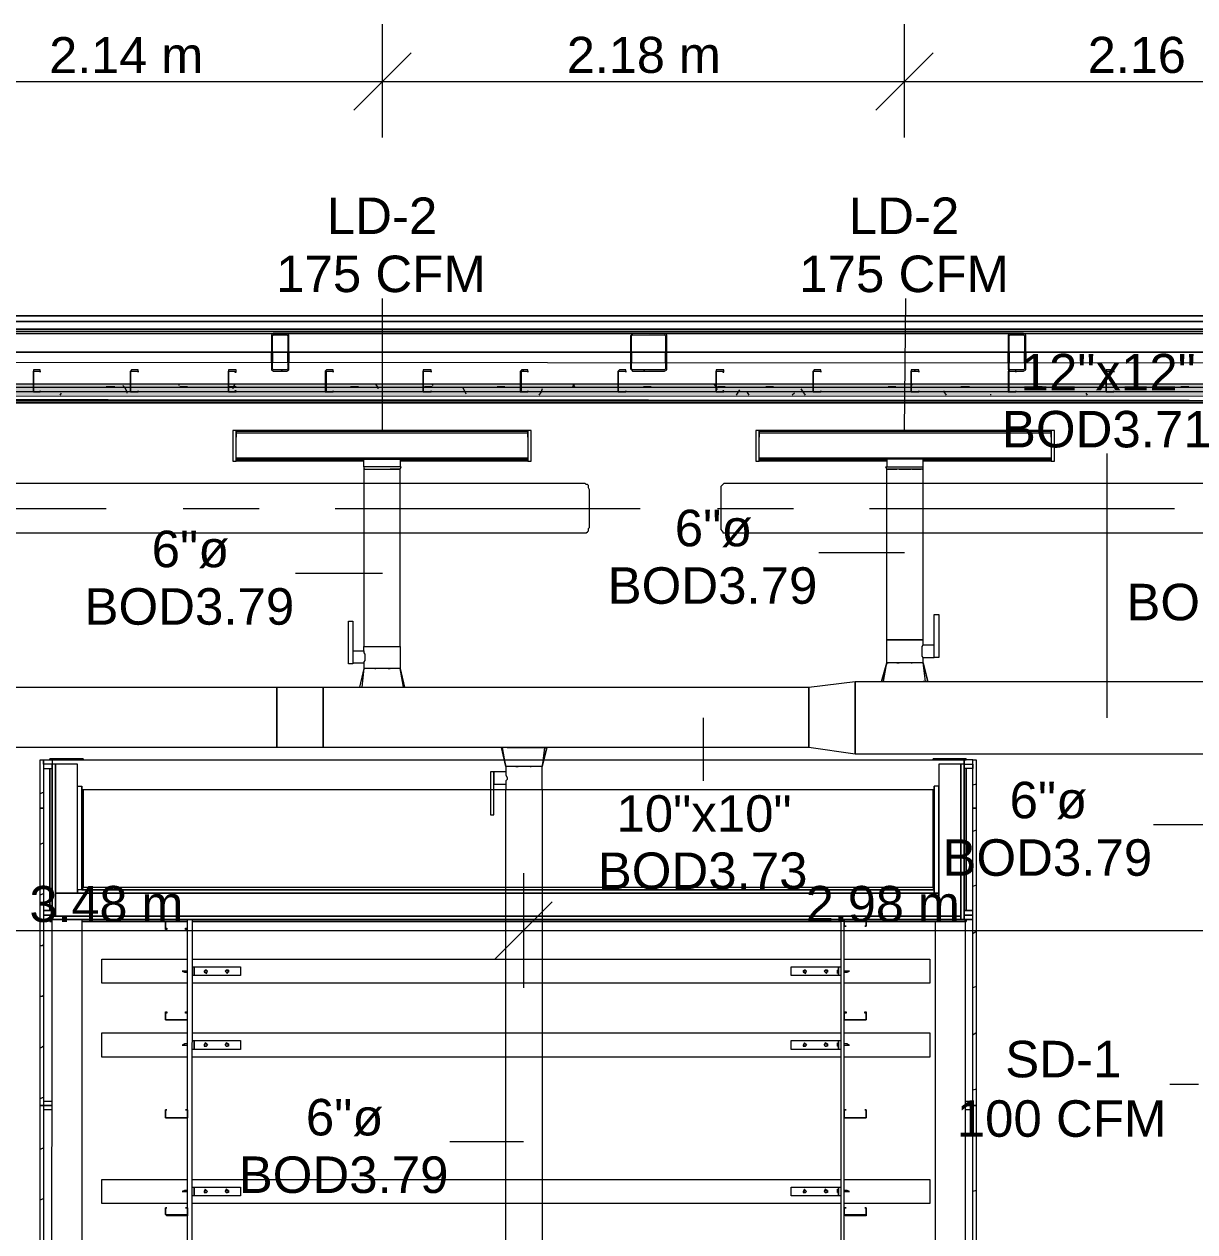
# Model space of a CAD drawing. Header units: metres. Extents: x -2 to 207, y -8 to 52.
# Drawn here: x 42.01 to 46.88, y 43.15 to 48.18 of the extents above; entities that cross this region are included whole.
import ezdxf

# ---------------------------------------------------------------- set-up
doc = ezdxf.new("R2010")
doc.units = ezdxf.units.M
doc.layers.add('HVAC - Ductos', color=5, linetype='Continuous', lineweight=0)
doc.layers.add('PDF_Text', color=7, linetype='Continuous', lineweight=0)
doc.layers.add('PDF_Geometry', color=7, linetype='Continuous', lineweight=0, true_color=0xaaaaaa)
doc.layers.add('PDF_Solid Fills', color=7, linetype='Continuous', lineweight=0, true_color=0xffffff)
doc.styles.add('PDF Helvetica', font='')
doc.styles.get('PDF Helvetica').set_extended_font_data('Helvetica')

msp = doc.modelspace()

# ---------------------------------------------------------------- hatches: boundary and pattern name
at = {"layer": 'PDF_Solid Fills', "lineweight": 0, "transparency": 33554559}
h = msp.add_hatch(color=256, dxfattribs=at)
h.paths.add_polyline_path([(43.0398, 46.8864), (43.0994, 46.891), (43.0353, 46.891), (43.0353, 46.7397), (43.0444, 46.7443), (43.0398, 46.7443)])
h.paths.add_polyline_path([(43.0444, 46.7397), (43.0988, 46.7352), (43.0994, 46.7352), (43.0994, 46.7397)])
h.paths.add_polyline_path([(43.1039, 46.7397), (43.1085, 46.891), (43.1039, 46.891)])
h = msp.add_hatch(color=256, dxfattribs=at)
h.paths.add_polyline_path([(44.6801, 46.7443), (44.6755, 46.7443), (44.6801, 46.7397)])
h.paths.add_polyline_path([(44.5334, 46.8864), (44.5289, 46.8864), (44.5289, 46.7443)])
h.paths.add_polyline_path([(44.6755, 46.891), (44.6801, 46.8864), (44.6801, 46.891)])
h.paths.add_polyline_path([(44.6709, 46.8864), (44.6709, 46.891), (44.5334, 46.891)])
h.paths.add_polyline_path([(44.538, 46.7397), (44.538, 46.7443), (44.5334, 46.7443)])
h.paths.add_polyline_path([(44.538, 46.7397), (44.6697, 46.7352), (44.6709, 46.7352), (44.6709, 46.7397)])
h = msp.add_hatch(color=256, dxfattribs=at)
h.paths.add_polyline_path([(46.105, 46.7443), (46.1096, 46.7397), (46.1096, 46.7443)])
h.paths.add_polyline_path([(46.1325, 46.7397), (46.1643, 46.7352), (46.1646, 46.7352), (46.1646, 46.7397)])
h.paths.add_polyline_path([(46.105, 46.8864), (46.1646, 46.891), (46.1004, 46.891), (46.1004, 46.7443)])
h.paths.add_polyline_path([(46.1692, 46.7397), (46.1737, 46.8904), (46.1737, 46.891), (46.1692, 46.891)])
h = msp.add_hatch(color=256, dxfattribs=at)
h.paths.add_polyline_path([(26.6236, 46.6802), (26.6236, 46.6664), (28.6487, 46.6664), (28.6487, 46.6802)])
h.paths.add_polyline_path([(60.0699, 46.6802), (58.6863, 46.6802), (58.6863, 46.6618), (60.0699, 46.6618)])
h.paths.add_polyline_path([(25.8127, 46.6802), (25.8127, 46.6664), (26.619, 46.6664), (26.619, 46.6802)])
h.paths.add_polyline_path([(14.0377, 46.6664), (14.0377, 46.6848), (12.4111, 46.6848), (12.4111, 46.6664)])
h.paths.add_polyline_path([(28.6533, 46.6802), (28.6533, 46.6664), (30.6784, 46.6664), (30.6784, 46.6802)])
h.paths.add_polyline_path([(18.908, 46.6664), (18.908, 46.6848), (16.072, 46.6848), (16.072, 46.6664)])
h.paths.add_polyline_path([(31.4939, 46.6802), (31.4939, 46.6664), (33.5191, 46.6664), (33.5191, 46.6802)])
h.paths.add_polyline_path([(21.7487, 46.6664), (21.7487, 46.6848), (20.9423, 46.6848), (20.9423, 46.6664)])
h.paths.add_polyline_path([(36.3643, 46.6802), (36.3643, 46.6664), (38.3894, 46.6664), (38.3894, 46.6802)])
h.paths.add_polyline_path([(25.8081, 46.6802), (25.4049, 46.6848), (23.783, 46.6848), (23.783, 46.6664), (25.8081, 46.6664)])
h.paths.add_polyline_path([(41.2346, 46.6802), (41.2346, 46.6664), (43.2598, 46.6664), (43.2598, 46.6802)])
h.paths.add_polyline_path([(50.5676, 46.6664), (50.9698, 46.6618), (50.9707, 46.6618), (50.9707, 46.6802), (48.9456, 46.6802), (48.9456, 46.6664)])
h.paths.add_polyline_path([(44.0753, 46.6802), (44.0753, 46.6664), (46.1004, 46.6664), (46.1004, 46.6802)])
h.paths.add_polyline_path([(53.005, 46.6802), (53.005, 46.6618), (53.8114, 46.6618), (53.8114, 46.6802)])
h.paths.add_polyline_path([(48.1347, 46.6802), (48.1347, 46.6664), (48.941, 46.6664), (48.941, 46.6802)])
h.paths.add_polyline_path([(55.8456, 46.6802), (55.8456, 46.6618), (58.6817, 46.6618), (58.6817, 46.6802)])
h.paths.add_polyline_path([(46.105, 46.6802), (46.105, 46.6664), (48.1301, 46.6664), (48.1301, 46.6802)])
h.paths.add_polyline_path([(53.8159, 46.6802), (53.8159, 46.6618), (55.841, 46.6618), (55.841, 46.6802)])
h.paths.add_polyline_path([(43.2643, 46.6802), (43.2643, 46.6664), (44.0707, 46.6664), (44.0707, 46.6802)])
h.paths.add_polyline_path([(50.9753, 46.6802), (50.9753, 46.6618), (53.0004, 46.6618), (53.0004, 46.6802)])
h.paths.add_polyline_path([(38.394, 46.6802), (38.394, 46.6664), (41.2301, 46.6664), (41.2301, 46.6802)])
h.paths.add_polyline_path([(23.7784, 46.6664), (23.7784, 46.6848), (21.7532, 46.6848), (21.7532, 46.6664)])
h.paths.add_polyline_path([(33.5237, 46.6802), (33.5237, 46.6664), (36.3597, 46.6664), (36.3597, 46.6802)])
h.paths.add_polyline_path([(20.9377, 46.6664), (20.9377, 46.6848), (18.9126, 46.6848), (18.9126, 46.6664)])
h.paths.add_polyline_path([(30.683, 46.6802), (30.683, 46.6664), (31.4894, 46.6664), (31.4894, 46.6802)])
h.paths.add_polyline_path([(16.0674, 46.6664), (16.0674, 46.6848), (14.0423, 46.6848), (14.0423, 46.6664)])
h = msp.add_hatch(color=256, dxfattribs=at)
h.paths.add_polyline_path([(53.005, 46.6618), (53.005, 46.6481), (53.8114, 46.6481), (53.8114, 46.6618)])
h.paths.add_polyline_path([(48.1301, 46.6481), (48.1301, 46.6664), (46.105, 46.6664), (46.105, 46.6481)])
h.paths.add_polyline_path([(44.0707, 46.6481), (44.0707, 46.6664), (43.2643, 46.6664), (43.2643, 46.6481)])
h.paths.add_polyline_path([(50.9707, 46.6618), (50.5676, 46.6664), (48.9456, 46.6664), (48.9456, 46.6481), (50.9707, 46.6481)])
h.paths.add_polyline_path([(41.2301, 46.6481), (41.2301, 46.6664), (38.394, 46.6664), (38.394, 46.6481)])
h.paths.add_polyline_path([(48.941, 46.6481), (48.941, 46.6664), (48.1347, 46.6664), (48.1347, 46.6481)])
h.paths.add_polyline_path([(36.3597, 46.6481), (36.3597, 46.6664), (33.5237, 46.6664), (33.5237, 46.6481)])
h.paths.add_polyline_path([(46.1004, 46.6481), (46.1004, 46.6664), (44.0753, 46.6664), (44.0753, 46.6481)])
h.paths.add_polyline_path([(31.4894, 46.6481), (31.4894, 46.6664), (30.683, 46.6664), (30.683, 46.6481)])
h.paths.add_polyline_path([(43.2598, 46.6481), (43.2598, 46.6664), (41.2346, 46.6664), (41.2346, 46.6481)])
h.paths.add_polyline_path([(28.6487, 46.6481), (28.6487, 46.6664), (26.6236, 46.6664), (26.6236, 46.6481)])
h.paths.add_polyline_path([(38.3894, 46.6481), (38.3894, 46.6664), (36.3643, 46.6664), (36.3643, 46.6481)])
h.paths.add_polyline_path([(25.8081, 46.6526), (25.8081, 46.6664), (23.783, 46.6664), (23.783, 46.6526)])
h.paths.add_polyline_path([(33.5191, 46.6481), (33.5191, 46.6664), (31.4939, 46.6664), (31.4939, 46.6481)])
h.paths.add_polyline_path([(21.7487, 46.6526), (21.7487, 46.6664), (20.9423, 46.6664), (20.9423, 46.6526)])
h.paths.add_polyline_path([(30.6784, 46.6481), (30.6784, 46.6664), (28.6533, 46.6664), (28.6533, 46.6481)])
h.paths.add_polyline_path([(18.908, 46.6526), (18.908, 46.6664), (16.072, 46.6664), (16.072, 46.6526)])
h.paths.add_polyline_path([(26.619, 46.6481), (26.619, 46.6664), (25.8127, 46.6664), (25.8127, 46.6526), (26.5091, 46.6526)])
h.paths.add_polyline_path([(14.0377, 46.6526), (14.0377, 46.6664), (12.4111, 46.6664), (12.4111, 46.6526)])
h.paths.add_polyline_path([(23.7784, 46.6526), (23.7784, 46.6664), (21.7532, 46.6664), (21.7532, 46.6526)])
h.paths.add_polyline_path([(60.0699, 46.6618), (53.8159, 46.6618), (53.8159, 46.6481), (60.0699, 46.6481)])
h.paths.add_polyline_path([(20.9377, 46.6526), (20.9377, 46.6664), (18.9126, 46.6664), (18.9126, 46.6526)])
h.paths.add_polyline_path([(50.9753, 46.6618), (50.9753, 46.6481), (53.0004, 46.6481), (53.0004, 46.6618)])
h.paths.add_polyline_path([(16.0674, 46.6526), (16.0674, 46.6664), (14.0423, 46.6664), (14.0423, 46.6526)])
msp.add_hatch(color=256, dxfattribs=at).paths.add_polyline_path([(12.4111, 46.6344), (59.8547, 46.6344), (60.0699, 46.6298), (60.0699, 46.6481), (26.619, 46.6526), (12.4111, 46.6526)])

# ---------------------------------------------------------------- linework, layer by layer
at = {"layer": 'HVAC - Ductos', "color": 252, "lineweight": 0, "true_color": 0x939598}
for points in [[(43.498, 47.7065), (43.498, 47.9401), (43.498, 48.1784)], [(45.6697, 47.7065), (45.6697, 47.9401), (45.6697, 48.1784)], [(43.6171, 48.0593), (43.498, 47.9401), (43.3788, 47.821)], [(45.7888, 48.0593), (45.6697, 47.9401), (45.5506, 47.821)], [(27.2742, 47.9401), (29.4688, 47.9401), (30.8113, 47.9401), (32.0621, 47.9401), (34.2429, 47.9401), (36.4559, 47.9401), (38.6414, 47.9401), (40.0068, 47.9401), (41.3583, 47.9401), (43.498, 47.9401), (45.6697, 47.9401), (47.8277, 47.9401), (49.2022, 47.9401), (50.5768, 47.9401), (52.7942, 47.9401), (54.9843, 47.9401), (57.0644, 47.9401), (58.6359, 47.9401)]]:
    msp.add_lwpolyline(points, dxfattribs=at)
at = {"layer": 'HVAC - Ductos', "lineweight": 0}
for points in [[(43.498, 46.4878), (43.498, 47.0376)], [(45.6697, 46.4878), (45.6743, 47.0376)], [(44.1028, 46.4648), (44.1028, 46.4878), (44.1028, 46.4832), (42.8886, 46.4832), (42.8886, 46.4878), (42.8886, 46.4648)], [(44.1028, 46.4878), (42.8886, 46.4878)], [(46.2791, 46.4648), (46.2791, 46.4878), (46.2791, 46.4832), (45.065, 46.4832), (45.065, 46.4878), (45.065, 46.4648)], [(46.2791, 46.4878), (45.065, 46.4878)], [(42.8886, 46.4144), (42.8886, 46.4236), (42.8886, 46.4328)], [(44.1028, 46.4328), (44.1028, 46.4236), (44.1028, 46.4144)], [(45.065, 46.4144), (45.065, 46.4236), (45.065, 46.4328)], [(46.2791, 46.4328), (46.2791, 46.4236), (46.2791, 46.4144)], [(43.4201, 46.3595), (42.8886, 46.3595), (42.8886, 46.364), (42.8886, 46.3823), (42.8886, 46.3915)], [(42.8886, 46.3777), (42.8886, 46.3823), (42.8886, 46.3869)], [(44.1028, 46.3915), (44.1028, 46.3823), (44.1028, 46.364), (44.1028, 46.3595), (43.5713, 46.3595)], [(44.1028, 46.3869), (44.1028, 46.3823), (44.1028, 46.3777)], [(45.5964, 46.3595), (45.065, 46.3595), (45.065, 46.364), (45.065, 46.3823), (45.065, 46.3915)], [(45.065, 46.3777), (45.065, 46.3823), (45.065, 46.3869)], [(46.2791, 46.3915), (46.2791, 46.3823), (46.2791, 46.364), (46.2791, 46.3595), (45.7476, 46.3595)], [(46.2791, 46.3869), (46.2791, 46.3823), (46.2791, 46.3777)], [(46.5127, 45.2919), (46.5127, 46.3915)], [(42.8886, 46.364), (43.4201, 46.364)], [(43.3743, 45.5714), (43.4201, 45.5714), (43.4201, 45.5897), (43.4247, 45.5897), (43.4293, 45.5897), (43.443, 45.5897), (43.4568, 45.5897), (43.475, 45.5897), (43.498, 45.5897), (43.5163, 45.5897), (43.5347, 45.5897), (43.5484, 45.5897), (43.5621, 45.5897), (43.5713, 45.5897), (43.5713, 46.3274), (43.5667, 46.3274), (43.5621, 46.3274), (43.5484, 46.3274), (43.5347, 46.3274), (43.5301, 46.3274)], [(43.4247, 46.3274), (43.4201, 46.3274), (43.4201, 45.5897), (43.4247, 45.5897), (43.4293, 45.5897), (43.443, 45.5897), (43.4568, 45.5897), (43.475, 45.5897), (43.498, 45.5897), (43.5163, 45.5897), (43.5347, 45.5897), (43.5484, 45.5897), (43.5621, 45.5897), (43.5713, 45.5897), (43.5713, 45.4981), (43.5667, 45.4981), (43.5621, 45.4981), (43.5484, 45.4981), (43.5347, 45.4981), (43.5163, 45.4981), (43.498, 45.4981), (43.475, 45.4981), (43.4568, 45.4981), (43.443, 45.4981), (43.4293, 45.4981), (43.4247, 45.4981), (43.4201, 45.4981), (43.4018, 45.4202)], [(43.4201, 46.3366), (43.4201, 46.3274), (43.4247, 46.3274), (43.443, 46.3274), (43.4659, 46.3274), (43.498, 46.3274), (43.5255, 46.3274), (43.5484, 46.3274), (43.5667, 46.3274), (43.5713, 46.3274), (43.5759, 46.3366), (43.5667, 46.3366), (43.553, 46.3366), (43.5255, 46.3366), (43.498, 46.3366), (43.4659, 46.3366), (43.443, 46.3366), (43.4247, 46.3366), (43.4201, 46.3366), (43.4201, 46.3686), (43.4247, 46.3686), (43.4293, 46.3686), (43.443, 46.3686), (43.4568, 46.3686), (43.475, 46.3686), (43.498, 46.3686), (43.5163, 46.3686), (43.5347, 46.3686), (43.5484, 46.3686), (43.5621, 46.3686), (43.5713, 46.3686), (43.5713, 46.3366)], [(43.4293, 46.3274), (43.443, 46.3274), (43.4568, 46.3274), (43.4659, 46.3274)], [(43.4705, 46.3274), (43.475, 46.3274), (43.498, 46.3274), (43.5163, 46.3274), (43.5209, 46.3274)], [(43.5713, 46.364), (44.1028, 46.364)], [(45.065, 46.364), (45.5964, 46.364)], [(45.743, 46.3274), (45.7476, 46.3274), (45.743, 46.3274), (45.7247, 46.3274), (45.7018, 46.3274), (45.6697, 46.3274), (45.6422, 46.3274), (45.6193, 46.3274), (45.601, 46.3274), (45.5964, 46.3274), (45.5918, 46.3366), (45.601, 46.3366), (45.6148, 46.3366), (45.6422, 46.3366), (45.6697, 46.3366), (45.7018, 46.3366), (45.7247, 46.3366), (45.743, 46.3366), (45.7476, 46.3366)], [(45.7476, 45.521), (45.7659, 45.4431), (45.7613, 45.4431), (45.7659, 45.4431), (45.7476, 45.521), (45.743, 45.521), (45.7384, 45.521), (45.7247, 45.521), (45.711, 45.521), (45.6926, 45.521), (45.6697, 45.521), (45.6514, 45.521), (45.633, 45.521), (45.6193, 45.521), (45.6056, 45.521), (45.601, 45.521), (45.5964, 45.521), (45.5964, 45.6173), (45.6056, 45.6173), (45.6193, 45.6173), (45.633, 45.6173), (45.6514, 45.6173), (45.6697, 45.6173), (45.6926, 45.6173), (45.711, 45.6173), (45.7247, 45.6173), (45.7384, 45.6173), (45.743, 45.6173), (45.7476, 45.6173), (45.7476, 46.3274), (45.7476, 46.3366), (45.7476, 46.3686)], [(45.743, 46.3686), (45.7384, 46.3686), (45.7247, 46.3686), (45.711, 46.3686), (45.6926, 46.3686), (45.6697, 46.3686), (45.6514, 46.3686), (45.633, 46.3686), (45.6193, 46.3686), (45.6056, 46.3686), (45.5964, 46.3686), (45.5964, 46.3366)], [(45.688, 45.4431), (45.6926, 45.4431), (45.7064, 45.4431), (45.7155, 45.4431), (45.7201, 45.4431), (45.7247, 45.4431), (45.743, 45.4431), (45.7568, 45.4431), (45.7476, 45.521), (45.7476, 45.5439), (45.7934, 45.5439), (45.7934, 45.5485), (45.7934, 45.553), (45.7934, 45.5576), (45.7934, 45.5622), (45.7934, 45.5714), (45.7934, 45.576), (45.7934, 45.5806), (45.7934, 45.5897), (45.7934, 45.5943), (45.7476, 45.5943), (45.7476, 45.6173), (45.743, 45.6173), (45.7384, 45.6173), (45.7247, 45.6173), (45.711, 45.6173), (45.6926, 45.6173), (45.6697, 45.6173), (45.6514, 45.6173), (45.633, 45.6173), (45.6193, 45.6173), (45.6056, 45.6173), (45.5964, 45.6173), (45.5964, 46.3274), (45.601, 46.3274), (45.6056, 46.3274), (45.6193, 46.3274), (45.633, 46.3274), (45.6376, 46.3274)], [(45.6468, 46.3274), (45.6514, 46.3274), (45.6697, 46.3274), (45.6926, 46.3274), (45.6972, 46.3274)], [(45.7018, 46.3274), (45.711, 46.3274), (45.7247, 46.3274), (45.7384, 46.3274)], [(45.7476, 46.364), (46.2791, 46.364)], [(45.6697, 45.9792), (45.3123, 45.9792)], [(43.498, 45.8922), (43.1361, 45.8922)], [(45.7476, 45.5439), (45.743, 45.5485), (45.743, 45.5576), (45.743, 45.5668), (45.743, 45.576), (45.743, 45.5806), (45.743, 45.5897), (45.7476, 45.5943)], [(43.3743, 45.5668), (43.3743, 45.5622), (43.3743, 45.5576), (43.3743, 45.553), (43.3743, 45.5439), (43.3743, 45.5393), (43.3743, 45.5302), (43.3743, 45.5256), (43.3743, 45.521), (43.4201, 45.521), (43.4201, 45.4981), (43.411, 45.4202)], [(43.4201, 45.5714), (43.4201, 45.5668), (43.4201, 45.5622), (43.4247, 45.5576), (43.4247, 45.5485), (43.4247, 45.5393), (43.4247, 45.5302), (43.4201, 45.5256), (43.4201, 45.521)], [(43.4201, 45.4981), (43.4018, 45.4202), (43.4064, 45.4202), (43.411, 45.4202), (43.4201, 45.4202)], [(43.5896, 45.4202), (43.5713, 45.4981), (43.5896, 45.4202)], [(43.5851, 45.4202), (43.5713, 45.4981)], [(45.5735, 45.4431), (45.5964, 45.521), (45.5735, 45.4431)], [(45.5826, 45.4431), (45.5964, 45.521), (45.601, 45.521), (45.5964, 45.521)], [(45.5781, 45.4431), (45.5735, 45.4431), (45.5781, 45.4431), (45.5826, 45.4431), (45.5872, 45.4431), (45.5964, 45.4431)], [(45.601, 45.4431), (45.6148, 45.4431), (45.6193, 45.4431)], [(45.6239, 45.4431), (45.6285, 45.4431), (45.6376, 45.4431), (45.6514, 45.4431), (45.656, 45.4431), (45.6606, 45.4431), (45.6834, 45.4431)], [(45.7522, 45.4431), (45.7476, 45.4431)], [(43.4247, 45.4202), (43.443, 45.4202)], [(43.4476, 45.4202), (43.4522, 45.4202), (43.4613, 45.4202), (43.475, 45.4202), (43.4796, 45.4202), (43.4842, 45.4202), (43.5072, 45.4202), (43.5117, 45.4202), (43.5163, 45.4202), (43.5301, 45.4202), (43.5392, 45.4202), (43.5438, 45.4202), (43.5484, 45.4202), (43.5667, 45.4202)], [(43.5713, 45.4202), (43.5805, 45.4202), (43.5851, 45.4202), (43.5896, 45.4202)], [(44.8313, 45.2919), (44.8313, 45.0308)], [(44.0157, 45.0903), (44.0112, 45.0903), (44.0112, 45.0675), (43.9608, 45.0675), (43.947, 45.0675), (43.947, 44.8887), (43.9608, 44.8887), (43.9608, 45.0675), (43.9608, 45.0629), (43.9608, 45.0583), (43.9608, 45.0537), (43.9608, 45.0491), (43.9608, 45.0399), (43.9608, 45.0353), (43.9608, 45.0308), (43.9608, 45.0216), (43.9608, 45.017), (44.0112, 45.017), (44.0112, 44.9941), (44.0203, 44.9941), (44.034, 44.9941), (44.0478, 44.9941), (44.0661, 44.9941), (44.0845, 44.9941), (44.1074, 44.9941), (44.1257, 44.9941), (44.1394, 44.9941), (44.1532, 44.9941), (44.1577, 44.9941), (44.1623, 44.9941), (44.1623, 45.0903), (44.1577, 45.0903), (44.1532, 45.0903), (44.1394, 45.0903), (44.1257, 45.0903), (44.1074, 45.0903), (44.0845, 45.0903), (44.0661, 45.0903), (44.0478, 45.0903), (44.034, 45.0903), (44.0203, 45.0903), (44.0157, 45.0903), (44.0112, 45.0903), (43.9974, 45.1682)], [(44.0112, 45.1682), (44.002, 45.1682), (43.9974, 45.1682), (43.9928, 45.1682)], [(43.9928, 45.1682), (44.0112, 45.0903), (43.9928, 45.1682)], [(44.0157, 45.1682), (44.034, 45.1682), (44.0386, 45.1682), (44.0432, 45.1682), (44.0524, 45.1682), (44.0661, 45.1682), (44.0707, 45.1682), (44.0753, 45.1682), (44.0982, 45.1682), (44.1028, 45.1682), (44.1074, 45.1682), (44.1211, 45.1682), (44.1303, 45.1682), (44.1349, 45.1682), (44.1394, 45.1682), (44.1577, 45.1682), (44.1715, 45.1682), (44.1623, 45.0903), (44.1807, 45.1682), (44.1623, 45.0903), (44.1577, 45.0903), (44.1532, 45.0903)], [(44.1761, 45.1682), (44.1807, 45.1682), (44.1761, 45.1682)], [(44.1761, 45.1682), (44.1807, 45.1682), (44.1761, 45.1682)], [(44.0386, 45.0903), (44.034, 45.0903)], [(44.089, 45.0903), (44.0845, 45.0903)], [(44.1211, 45.0903), (44.1165, 45.0903), (44.1119, 45.0903), (44.1165, 45.0903)], [(44.0112, 45.0675), (44.0112, 45.0629), (44.0112, 45.0537), (44.0157, 45.0445), (44.0157, 45.0353), (44.0112, 45.0308), (44.0112, 45.0216), (44.0112, 45.017)], [(44.0112, 42.5887), (44.0112, 44.9941), (44.0203, 44.9941), (44.034, 44.9941), (44.0478, 44.9941), (44.0661, 44.9941), (44.0845, 44.9941), (44.1074, 44.9941), (44.1257, 44.9941), (44.1394, 44.9941), (44.1532, 44.9941), (44.1577, 44.9941), (44.1623, 44.9941), (44.1623, 42.5887)], [(47.0625, 44.8475), (46.7052, 44.8475)], [(44.0845, 44.6459), (44.0845, 44.4077), (44.0845, 44.1694)], [(44.2036, 44.5268), (44.0845, 44.4077), (43.9653, 44.2886)], [(7.582, 44.4077), (9.0436, 44.4077), (12.4157, 44.4077), (13.1718, 44.4077), (14.67, 44.4077), (18.0558, 44.4077), (21.6112, 44.4077), (22.3672, 44.4077), (24.0807, 44.4077), (25.9547, 44.4077), (28.3097, 44.4077), (31.2786, 44.4077), (32.8868, 44.4077), (36.7996, 44.4077), (40.607, 44.4077), (44.0845, 44.4077), (47.0625, 44.4077), (48.5791, 44.4077), (49.2022, 44.4077), (51.5984, 44.4077), (53.312, 44.4077), (55.6808, 44.4077), (58.6359, 44.4077)], [(46.893, 43.7662), (46.7739, 43.7662)], [(44.0845, 43.5279), (43.7775, 43.5279)]]:
    msp.add_lwpolyline(points, dxfattribs=at)
for points in [[(42.8749, 46.4878), (42.8749, 46.3595), (42.8886, 46.3595), (42.8886, 46.4878)], [(44.1028, 46.3732), (42.8886, 46.3732), (42.8886, 46.4786), (44.1028, 46.4786), (44.1028, 46.3732), (44.1028, 46.3686), (42.8886, 46.3686), (42.8886, 46.3732)], [(44.1165, 46.4878), (44.1028, 46.4878), (44.1028, 46.3595), (44.1165, 46.3595)], [(45.0512, 46.4878), (45.0512, 46.3595), (45.065, 46.3595), (45.065, 46.4878)], [(46.2791, 46.3732), (45.065, 46.3732), (45.065, 46.4786), (46.2791, 46.4786), (46.2791, 46.3732), (46.2791, 46.3686), (45.065, 46.3686), (45.065, 46.3732)], [(46.2928, 46.4878), (46.2791, 46.4878), (46.2791, 46.3595), (46.2928, 46.3595)], [(42.8886, 46.4694), (42.8886, 46.4648), (42.8886, 46.4602), (42.8886, 46.4648)], [(44.1028, 46.4602), (44.1028, 46.4648), (44.1028, 46.4694), (44.1028, 46.4648)], [(45.065, 46.4694), (45.065, 46.4648), (45.065, 46.4602), (45.065, 46.4648)], [(46.2791, 46.4602), (46.2791, 46.4648), (46.2791, 46.4694), (46.2791, 46.4648)], [(43.356, 45.6951), (43.3743, 45.6951), (43.3743, 45.5165), (43.356, 45.5165)], [(45.8117, 45.5439), (45.7934, 45.5439), (45.7934, 45.7226), (45.8117, 45.7226)], [(43.4705, 45.4981), (43.4659, 45.4981)], [(43.5301, 45.4981), (43.5255, 45.4981), (43.5209, 45.4981), (43.5255, 45.4981)], [(45.6468, 45.521), (45.6422, 45.521), (45.6376, 45.521), (45.6422, 45.521)], [(45.7018, 45.521), (45.6972, 45.521)], [(45.4635, 45.1407), (45.2711, 45.1682), (45.2711, 45.4202), (45.4635, 45.4431)], [(47.3833, 45.1407), (45.4635, 45.1407), (45.4635, 45.4431), (47.3833, 45.4431)], [(43.0581, 45.1682), (40.1534, 45.1682), (40.1534, 45.4202), (43.0581, 45.4202)], [(43.0581, 45.4202), (43.2506, 45.4202), (43.2506, 45.1682), (43.0581, 45.1682)], [(45.2711, 45.1682), (43.2506, 45.1682), (43.2506, 45.4202), (45.2711, 45.4202)], [(44.0524, 45.0903), (44.057, 45.0903), (44.0615, 45.0903), (44.057, 45.0903)]]:
    msp.add_lwpolyline(points, close=True, dxfattribs=at)
at = {"layer": 'PDF_Geometry', "lineweight": 0}
for points in [[(40.0068, 46.9642), (41.537, 46.9642), (43.0719, 46.9642), (41.537, 46.9642), (40.0068, 46.9642), (38.4719, 46.9642)], [(43.0719, 46.9413), (41.537, 46.9413)], [(44.6022, 46.9642), (46.137, 46.9642), (47.6673, 46.9642), (46.137, 46.9642), (44.6022, 46.9642), (43.0719, 46.9642)], [(44.6022, 46.9413), (43.0719, 46.9413)], [(46.137, 46.9413), (44.6022, 46.9413)], [(43.0719, 46.9093), (41.537, 46.9093)], [(43.0719, 46.9001), (41.537, 46.9001)], [(43.1085, 46.8818), (43.1085, 46.8864), (43.0994, 46.891), (43.0444, 46.891), (43.0353, 46.8864), (43.0353, 46.8818), (43.0353, 46.7443), (43.0353, 46.7397), (43.0444, 46.7351), (43.0994, 46.7351), (43.1085, 46.7397), (43.1085, 46.7443)], [(43.0444, 46.8864), (43.0994, 46.8864), (43.1039, 46.8818), (43.1039, 46.7443), (43.0994, 46.7397), (43.0444, 46.7397), (43.0398, 46.7443), (43.0398, 46.8818)], [(44.6022, 46.9093), (43.0719, 46.9093)], [(44.6022, 46.9001), (43.0719, 46.9001)], [(44.538, 46.7351), (44.6709, 46.7351), (44.6801, 46.7397), (44.6801, 46.7443), (44.6801, 46.8818), (44.6801, 46.8864), (44.6709, 46.891), (44.538, 46.891), (44.5334, 46.8864), (44.5289, 46.8818), (44.5289, 46.7443), (44.5334, 46.7397)], [(44.6755, 46.7443), (44.6709, 46.7397), (44.538, 46.7397), (44.5334, 46.7443), (44.5334, 46.8818), (44.538, 46.8864), (44.6709, 46.8864), (44.6755, 46.8818)], [(46.137, 46.9093), (44.6022, 46.9093)], [(46.137, 46.9001), (44.6022, 46.9001)], [(46.1646, 46.7397), (46.1096, 46.7397), (46.105, 46.7443), (46.105, 46.8818), (46.1096, 46.8864), (46.1646, 46.8864), (46.1692, 46.8818), (46.1692, 46.7443)], [(41.5783, 46.8131), (43.0353, 46.8131)], [(43.0398, 46.8131), (43.0719, 46.8131)], [(43.0719, 46.8131), (43.1039, 46.8131)], [(43.1085, 46.8131), (44.5289, 46.8131)], [(44.6022, 46.8131), (44.6755, 46.8131), (44.6022, 46.8131), (44.5334, 46.8131)], [(44.6801, 46.8131), (46.1004, 46.8131)], [(46.105, 46.8131), (46.137, 46.8131), (46.1692, 46.8131), (46.137, 46.8131)], [(46.1737, 46.8131), (47.6307, 46.8131)], [(42.0731, 46.7397), (42.0456, 46.7397), (42.0456, 46.7351), (42.0456, 46.6481), (42.0731, 46.6481), (42.0731, 46.6526), (42.0731, 46.6481), (42.0456, 46.6481), (42.0456, 46.7351), (42.0731, 46.7351), (42.0731, 46.7306)], [(42.4809, 46.7397), (42.4534, 46.7397), (42.4488, 46.7351), (42.4488, 46.6481), (42.4534, 46.6481), (42.4809, 46.6481), (42.4809, 46.6526), (42.4809, 46.6481), (42.4534, 46.6481), (42.4488, 46.6481), (42.4488, 46.7351), (42.4534, 46.7351), (42.4809, 46.7351), (42.4809, 46.7306)], [(42.8886, 46.7397), (42.8566, 46.7397), (42.8566, 46.7351), (42.8566, 46.6481), (42.8886, 46.6481), (42.8886, 46.6526), (42.884, 46.6526), (42.884, 46.6481), (42.8566, 46.6481), (42.8566, 46.7351), (42.884, 46.7351), (42.884, 46.7306), (42.8886, 46.7306)], [(43.2918, 46.7397), (43.2643, 46.7397), (43.2598, 46.7351), (43.2598, 46.6481), (43.2643, 46.6481), (43.2918, 46.6481), (43.2918, 46.6526), (43.2918, 46.6481), (43.2643, 46.6481), (43.2643, 46.7351), (43.2918, 46.7351), (43.2918, 46.7306)], [(43.6996, 46.7397), (43.6675, 46.7397), (43.6675, 46.7351), (43.6675, 46.6481), (43.6996, 46.6481), (43.6996, 46.6526), (43.6996, 46.6481), (43.6675, 46.6481), (43.6675, 46.7351), (43.6996, 46.7351), (43.6996, 46.7306)], [(44.1028, 46.7397), (44.0753, 46.7397), (44.0753, 46.7351), (44.0707, 46.7351), (44.0707, 46.6481), (44.0753, 46.6481), (44.1028, 46.6481), (44.1028, 46.6526), (44.1028, 46.6481), (44.0753, 46.6481), (44.0753, 46.7351), (44.1028, 46.7351), (44.1028, 46.7306)], [(44.5106, 46.7397), (44.483, 46.7397), (44.4785, 46.7351), (44.4785, 46.6481), (44.483, 46.6481), (44.5106, 46.6481), (44.5106, 46.6526), (44.5106, 46.6481), (44.483, 46.6481), (44.4785, 46.6481), (44.4785, 46.7351), (44.483, 46.7351), (44.5106, 46.7351), (44.5106, 46.7306)], [(44.9183, 46.7397), (44.8863, 46.7397), (44.8863, 46.7351), (44.8863, 46.6481), (44.9183, 46.6481), (44.9183, 46.6526), (44.9137, 46.6526), (44.9137, 46.6481), (44.8863, 46.6481), (44.8863, 46.7351), (44.9137, 46.7351), (44.9137, 46.7306), (44.9183, 46.7306)], [(45.3215, 46.7397), (45.294, 46.7397), (45.2894, 46.7351), (45.2894, 46.6481), (45.294, 46.6481), (45.3215, 46.6481), (45.3215, 46.6526), (45.3215, 46.6481), (45.294, 46.6481), (45.2894, 46.6481), (45.2894, 46.7351), (45.294, 46.7351), (45.3215, 46.7351), (45.3215, 46.7306)], [(45.7293, 46.7397), (45.6972, 46.7397), (45.6972, 46.7351), (45.6972, 46.6481), (45.7293, 46.6481), (45.7293, 46.6526), (45.7293, 46.6481), (45.6972, 46.6481), (45.6972, 46.7351), (45.7293, 46.7351), (45.7293, 46.7306)], [(46.1325, 46.7397), (46.105, 46.7397), (46.105, 46.7351), (46.1004, 46.7351), (46.1004, 46.6481), (46.105, 46.6481), (46.1325, 46.6481), (46.1325, 46.6526), (46.1325, 46.6481), (46.105, 46.6481), (46.105, 46.7351), (46.1325, 46.7351), (46.1325, 46.7306)], [(46.5402, 46.7397), (46.5081, 46.7397), (46.5081, 46.7351), (46.5081, 46.6481), (46.5402, 46.6481), (46.5402, 46.6526), (46.5402, 46.6481), (46.5081, 46.6481), (46.5081, 46.7351), (46.5402, 46.7351), (46.5402, 46.7306)], [(40.1075, 46.6115), (49.1014, 46.6115), (40.1075, 46.6161), (49.1014, 46.6115)], [(40.1075, 46.6023), (49.1014, 46.6023)], [(45.7888, 45.1224), (45.9263, 45.1224), (45.9263, 45.1178), (45.9171, 45.1178), (45.7934, 45.1178), (45.9263, 45.1178), (45.9263, 45.1224), (45.7888, 45.1224), (45.7888, 45.1178)], [(42.1235, 45.1178), (42.2472, 45.1178), (42.1143, 45.1178), (42.2472, 45.1178), (42.2288, 45.1178), (42.1372, 45.1178), (42.1235, 45.1178), (42.1235, 45.0995), (42.0868, 45.0995), (42.0868, 45.1178)], [(42.1235, 45.0811), (42.1235, 44.4901), (42.0868, 44.4901), (42.1235, 44.4901), (42.1235, 45.0811), (42.1235, 45.0995), (42.0868, 45.0995), (42.0868, 45.0811)], [(42.1143, 44.4901), (42.1143, 45.0811)], [(42.1235, 44.4672), (42.1372, 44.4672), (42.1372, 45.0995), (42.1235, 45.0995)], [(42.1372, 44.5635), (42.2288, 44.5635), (42.2288, 45.0995), (42.1372, 45.0995)], [(45.8117, 44.4672), (45.9034, 44.4672), (45.9034, 45.0995), (45.8117, 45.0995)], [(45.9034, 44.4534), (45.9171, 44.4534), (45.9171, 45.0995), (45.9034, 45.0995)], [(45.9171, 45.0995), (45.9537, 45.0995), (45.9537, 45.0811), (45.9171, 45.0811)], [(45.9171, 45.0811), (45.9171, 44.4901)], [(45.9263, 44.4901), (45.9263, 45.0811)], [(45.9675, 44.9162), (45.9537, 44.9162), (45.9537, 45.1178), (45.9675, 45.1178)], [(42.2472, 45.0078), (42.2472, 44.5771), (45.7934, 44.5771), (45.7888, 44.5863), (42.2518, 44.5863), (42.2518, 44.9941), (42.2518, 44.5863), (42.2472, 44.5771), (42.2472, 44.765), (42.2472, 44.5771), (42.2472, 44.9941), (42.2472, 45.0078), (42.2472, 44.5771), (42.2288, 44.5771), (42.2288, 45.0078)], [(42.2518, 44.5863), (42.2472, 44.5771), (45.7934, 44.5771), (42.2472, 44.5771), (42.2472, 44.9941), (45.7934, 44.9941), (45.7934, 44.5771), (42.2288, 44.5771), (42.2288, 44.5635), (45.7934, 44.5635), (45.7934, 44.5771), (45.7888, 44.5863), (45.7888, 44.9941), (45.7888, 44.5863)], [(45.7934, 44.5635), (45.8117, 44.5635), (45.8117, 45.0078), (45.7934, 45.0078)], [(45.7934, 45.0078), (45.7934, 44.5771), (45.7934, 44.9941)], [(42.0868, 43.6792), (42.0731, 43.6792), (42.0731, 44.9162), (42.0868, 44.9162)], [(45.9675, 43.6792), (45.9537, 43.6792), (45.9537, 44.9162), (45.9675, 44.9162)], [(45.8117, 44.4672), (45.8117, 44.5635), (42.1372, 44.5635), (42.1372, 44.4672)], [(42.0868, 44.4718), (42.1235, 44.4718)], [(45.9537, 44.4901), (45.9171, 44.4901)], [(42.2426, 38.7813), (42.1189, 38.7813), (42.1235, 44.4534), (42.2472, 44.4534), (42.2472, 40.362), (45.798, 40.362), (45.798, 44.4443), (45.9217, 44.4443), (45.9217, 38.7813), (45.798, 38.7813), (45.798, 40.2383), (42.2472, 40.2383)], [(42.1235, 44.4672), (42.1235, 44.4534), (45.9034, 44.4534), (45.9034, 44.4672)], [(42.7054, 44.4443), (45.4039, 44.4443)], [(45.9171, 44.4534), (45.5094, 44.4534), (45.4177, 44.4534), (45.5094, 44.4534)], [(45.9263, 44.4443), (45.9263, 44.4534), (45.9263, 44.4443), (45.9171, 44.4534), (45.9263, 44.4443), (45.5094, 44.4443), (45.4177, 44.4443), (45.5094, 44.4443)], [(45.4269, 44.426), (45.4177, 44.426)], [(45.5094, 44.426), (45.5048, 44.426), (45.5094, 44.426), (45.5094, 44.4534)], [(42.7145, 44.2198), (42.7145, 44.2564)], [(42.7145, 44.2382), (42.7145, 44.2427), (42.7145, 44.2382), (42.7145, 44.2336), (42.7145, 44.229), (42.7145, 44.2336), (42.7145, 44.2382), (42.7145, 44.2427), (42.7145, 44.2382), (42.7145, 44.2336)], [(42.7695, 44.2382), (42.7649, 44.2427), (42.7604, 44.2427), (42.7558, 44.2382), (42.7558, 44.2336), (42.7649, 44.229)], [(42.7558, 44.2382), (42.7604, 44.2427), (42.7649, 44.2427), (42.7695, 44.2382), (42.7649, 44.2336), (42.7604, 44.2336)], [(42.8566, 44.2382), (42.8566, 44.2427), (42.8474, 44.2427), (42.8428, 44.2382), (42.8474, 44.2336), (42.852, 44.229)], [(42.8428, 44.2382), (42.8474, 44.2427), (42.8566, 44.2427), (42.8566, 44.2382), (42.8566, 44.2336), (42.8474, 44.2336)], [(45.4039, 44.2198), (45.3948, 44.2198), (45.1978, 44.2198), (45.1978, 44.2564), (45.3948, 44.2564), (45.4039, 44.2564)], [(45.2619, 44.2382), (45.2574, 44.2427), (45.2528, 44.2427), (45.2482, 44.2382), (45.2482, 44.2336), (45.2574, 44.229)], [(45.2482, 44.2382), (45.2528, 44.2427), (45.2574, 44.2427), (45.2619, 44.2382), (45.2574, 44.2336), (45.2528, 44.2336)], [(45.349, 44.2382), (45.349, 44.2427), (45.3399, 44.2427), (45.3353, 44.2382), (45.3399, 44.2336), (45.3444, 44.229)], [(45.3353, 44.2382), (45.3399, 44.2427), (45.349, 44.2427), (45.349, 44.2382), (45.349, 44.2336), (45.3399, 44.2336)], [(45.3903, 44.2382), (45.3903, 44.2427), (45.3903, 44.2382), (45.3903, 44.2336), (45.3903, 44.229), (45.3903, 44.2336), (45.3903, 44.2382), (45.3903, 44.2427), (45.3903, 44.2382), (45.3903, 44.2336)], [(45.3948, 44.2198), (45.3948, 44.2564)], [(42.5954, 44.0365), (42.5954, 44.0686), (42.6, 44.0686), (42.6, 44.064), (42.5954, 44.064), (42.5954, 44.0365), (42.6, 44.0365), (42.687, 44.0365), (42.6, 44.0365)], [(45.4223, 44.0365), (45.5094, 44.0365), (45.5094, 44.064), (45.5048, 44.064), (45.5048, 44.0686), (45.5094, 44.0686), (45.5094, 44.0365), (45.4223, 44.0365), (45.4177, 44.0365)], [(42.7145, 43.9128), (42.7145, 43.9495)], [(42.7145, 43.9311), (42.7145, 43.9357), (42.7145, 43.9403), (42.7145, 43.9357), (42.7145, 43.9311), (42.7145, 43.9266), (42.7145, 43.9311), (42.7145, 43.9357), (42.7145, 43.9311), (42.7145, 43.9266)], [(42.7695, 43.9311), (42.7649, 43.9357), (42.7604, 43.9403), (42.7558, 43.9311), (42.7558, 43.9266), (42.7649, 43.9266)], [(42.7558, 43.9311), (42.7604, 43.9357), (42.7649, 43.9357), (42.7695, 43.9311), (42.7649, 43.9266), (42.7604, 43.9266)], [(42.8566, 43.9311), (42.8566, 43.9357), (42.8474, 43.9403), (42.8428, 43.9311), (42.8474, 43.9266), (42.852, 43.9266)], [(42.8428, 43.9311), (42.8474, 43.9357), (42.8566, 43.9357), (42.8566, 43.9311), (42.8566, 43.9266), (42.8474, 43.9266)], [(45.4039, 43.9128), (45.3948, 43.9128), (45.1978, 43.9128), (45.1978, 43.9495), (45.3948, 43.9495), (45.4039, 43.9495)], [(45.2619, 43.9311), (45.2574, 43.9357), (45.2528, 43.9403), (45.2482, 43.9311), (45.2482, 43.9266), (45.2574, 43.9266)], [(45.2482, 43.9311), (45.2528, 43.9357), (45.2574, 43.9357), (45.2619, 43.9311), (45.2574, 43.9266), (45.2528, 43.9266)], [(45.349, 43.9311), (45.349, 43.9357), (45.3399, 43.9403), (45.3353, 43.9311), (45.3399, 43.9266), (45.3444, 43.9266)], [(45.3353, 43.9311), (45.3399, 43.9357), (45.349, 43.9357), (45.349, 43.9311), (45.349, 43.9266), (45.3399, 43.9266)], [(45.3903, 43.9311), (45.3903, 43.9357), (45.3903, 43.9403), (45.3903, 43.9357), (45.3903, 43.9311), (45.3903, 43.9266), (45.3903, 43.9311), (45.3903, 43.9357), (45.3903, 43.9311), (45.3903, 43.9266)], [(45.3948, 43.9128), (45.3948, 43.9495)], [(42.0868, 42.6024), (42.0731, 42.6024), (42.0731, 43.6792), (42.0868, 43.6792)], [(42.0868, 43.6792), (42.1235, 43.6792)], [(45.9675, 42.6024), (45.9537, 42.6024), (45.9537, 43.6792), (45.9675, 43.6792)], [(42.6, 43.6608), (42.5954, 43.6608)], [(42.6779, 43.6608), (42.687, 43.6608)], [(45.4177, 43.6287), (45.4223, 43.6287), (45.5094, 43.6287), (45.5094, 43.6608), (45.5048, 43.6608), (45.5094, 43.6608), (45.5094, 43.6287), (45.4223, 43.6287), (45.4177, 43.6287), (45.4177, 43.6608)], [(45.4269, 43.6608), (45.4177, 43.6608)], [(42.7054, 43.3035), (42.7054, 43.3401), (42.7145, 43.3401), (42.907, 43.3401), (42.907, 43.3035), (42.7145, 43.3035)], [(42.7145, 43.3035), (42.7145, 43.3401)], [(42.7145, 43.3218), (42.7145, 43.3264), (42.7145, 43.331), (42.7145, 43.3264), (42.7145, 43.3218), (42.7145, 43.3172), (42.7145, 43.3218), (42.7145, 43.3264), (42.7145, 43.3218), (42.7145, 43.3172)], [(42.7695, 43.3218), (42.7649, 43.3264), (42.7604, 43.331), (42.7558, 43.3218), (42.7558, 43.3172), (42.7649, 43.3172)], [(42.7558, 43.3218), (42.7604, 43.3264), (42.7649, 43.3264), (42.7695, 43.3218), (42.7649, 43.3172), (42.7604, 43.3172)], [(42.8566, 43.3218), (42.8566, 43.3264), (42.8474, 43.331), (42.8428, 43.3218), (42.8474, 43.3172), (42.852, 43.3172)], [(42.8428, 43.3218), (42.8474, 43.3264), (42.8566, 43.3264), (42.8566, 43.3218), (42.8566, 43.3172), (42.8474, 43.3172)], [(45.4039, 43.3035), (45.3948, 43.3035), (45.1978, 43.3035), (45.1978, 43.3401), (45.3948, 43.3401), (45.4039, 43.3401)], [(45.2619, 43.3218), (45.2574, 43.3264), (45.2528, 43.331), (45.2482, 43.3218), (45.2482, 43.3172), (45.2574, 43.3172)], [(45.2482, 43.3218), (45.2528, 43.3264), (45.2574, 43.3264), (45.2619, 43.3218), (45.2574, 43.3172), (45.2528, 43.3172)], [(45.349, 43.3218), (45.349, 43.3264), (45.3399, 43.331), (45.3353, 43.3218), (45.3399, 43.3172), (45.3444, 43.3172)], [(45.3353, 43.3218), (45.3399, 43.3264), (45.349, 43.3264), (45.349, 43.3218), (45.349, 43.3172), (45.3399, 43.3172)], [(45.3903, 43.3218), (45.3903, 43.3264), (45.3903, 43.331), (45.3903, 43.3264), (45.3903, 43.3218), (45.3903, 43.3172), (45.3903, 43.3218), (45.3903, 43.3264), (45.3903, 43.3218), (45.3903, 43.3172)], [(45.3948, 43.3035), (45.3948, 43.3401)], [(42.6, 43.253), (42.5954, 43.253)], [(42.6779, 43.253), (42.687, 43.253)], [(45.4177, 43.2256), (45.4223, 43.2256), (45.5094, 43.2256), (45.5094, 43.253), (45.5048, 43.253), (45.5094, 43.253), (45.5094, 43.2256), (45.5094, 43.221), (45.4223, 43.221), (45.4177, 43.2256), (45.4177, 43.253)], [(45.4269, 43.253), (45.4177, 43.253)]]:
    msp.add_lwpolyline(points, close=True, dxfattribs=at)
for points in [[(43.1085, 46.9642), (43.0307, 46.9642)], [(44.6434, 46.9642), (44.5655, 46.9642)], [(46.1737, 46.9642), (46.1004, 46.9642)], [(47.6719, 46.9413), (49.2022, 46.9413), (47.6673, 46.9413), (46.137, 46.9413), (47.6673, 46.9413)], [(41.5095, 46.891), (40.0709, 46.891), (41.537, 46.891), (43.0719, 46.891), (44.538, 46.891), (43.0994, 46.891)], [(41.5691, 46.891), (43.0444, 46.891)], [(46.1096, 46.891), (44.6709, 46.891), (46.137, 46.891), (47.6673, 46.891)], [(46.1096, 46.7351), (46.1646, 46.7351), (46.1737, 46.7397), (46.1737, 46.7443), (46.1737, 46.8818), (46.1737, 46.8864), (46.1646, 46.891), (46.1096, 46.891), (46.1004, 46.8864), (46.1004, 46.8818), (46.1004, 46.7443), (46.1004, 46.7397), (46.105, 46.7397)], [(47.6719, 46.9093), (49.2022, 46.9093), (47.6673, 46.9093), (46.137, 46.9093), (47.6673, 46.9093)], [(47.6673, 46.9001), (46.137, 46.9001), (47.6673, 46.9001), (49.2022, 46.9001), (47.6719, 46.9001)], [(46.1646, 46.891), (47.6399, 46.891)], [(44.6755, 46.8268), (44.6801, 46.8313)], [(43.0353, 46.7718), (43.0353, 46.8131)], [(43.0398, 46.8131), (43.0398, 46.7718)], [(43.1039, 46.7718), (43.1039, 46.8131)], [(43.1085, 46.8131), (43.1085, 46.7718)], [(44.5289, 46.8131), (44.5289, 46.7718)], [(44.5334, 46.8131), (44.5334, 46.7718)], [(44.6755, 46.7718), (44.6755, 46.8131)], [(44.6801, 46.7718), (44.6801, 46.8131)], [(46.1004, 46.7718), (46.1004, 46.8131)], [(46.105, 46.8131), (46.105, 46.7718)], [(46.1692, 46.7718), (46.1692, 46.8131), (46.1737, 46.8177)], [(46.1737, 46.8131), (46.1737, 46.7718)], [(60.07, 46.7673), (12.4111, 46.7718), (12.4111, 46.7535), (7.2476, 46.7535), (7.2476, 46.6161), (12.4111, 46.6161), (12.4111, 46.6344), (60.07, 46.6298)], [(43.0765, 46.7351), (43.0811, 46.7397)], [(43.1039, 46.7627), (43.1085, 46.7673)], [(44.5838, 46.7351), (44.5884, 46.7397)], [(46.1004, 46.7443), (46.105, 46.7489)], [(44.0707, 46.6802), (43.6675, 46.6802), (43.2598, 46.6802), (42.8566, 46.6802), (42.4488, 46.6802), (42.0456, 46.6802), (41.6378, 46.6802), (41.2346, 46.6802)], [(46.1004, 46.6802), (45.6972, 46.6802), (45.2894, 46.6802), (44.8863, 46.6802), (44.4785, 46.6802), (44.0753, 46.6802)], [(48.941, 46.6802), (48.5378, 46.6802), (48.1301, 46.6802), (47.7269, 46.6802), (47.3191, 46.6802), (46.9159, 46.6802), (46.5081, 46.6802), (46.105, 46.6802)], [(43.2598, 46.6664), (42.8566, 46.6664), (42.4488, 46.6664), (42.0456, 46.6664), (41.6378, 46.6664), (41.2346, 46.6664)], [(43.2598, 46.6481), (42.8566, 46.6481), (42.4488, 46.6481), (42.0456, 46.6481), (41.6378, 46.6481), (41.2346, 46.6481)], [(44.0707, 46.6664), (43.6675, 46.6664), (43.2643, 46.6664)], [(44.0707, 46.6481), (43.6675, 46.6481), (43.2643, 46.6481)], [(46.1004, 46.6664), (45.6972, 46.6664), (45.2894, 46.6664), (44.8863, 46.6664), (44.4785, 46.6664), (44.0753, 46.6664)], [(46.1004, 46.6481), (45.6972, 46.6481), (45.2894, 46.6481), (44.8863, 46.6481), (44.4785, 46.6481), (44.0753, 46.6481)], [(48.941, 46.6664), (48.5378, 46.6664), (48.1301, 46.6664), (47.7269, 46.6664), (47.3191, 46.6664), (46.9159, 46.6664), (46.5081, 46.6664), (46.105, 46.6664)], [(48.1301, 46.6481), (47.7269, 46.6481), (47.3191, 46.6481), (46.9159, 46.6481), (46.5081, 46.6481), (46.105, 46.6481)], [(49.1014, 46.6115), (40.1075, 46.6161)], [(40.3045, 46.0617), (44.341, 46.0617), (44.3456, 46.0617), (44.3502, 46.0663), (44.3548, 46.0708), (44.3548, 46.0754), (44.3548, 46.08), (44.3594, 46.0846), (44.3594, 46.2403), (44.3548, 46.2495), (44.3548, 46.2541), (44.3548, 46.2587), (44.3502, 46.2633), (44.3456, 46.2633), (44.341, 46.2678), (40.3045, 46.2678)], [(44.0432, 46.2678), (40.3321, 46.2678)], [(44.254, 46.2678), (44.0432, 46.2678)], [(48.9044, 46.2678), (44.9183, 46.2678), (44.9137, 46.2633), (44.9092, 46.2587), (44.9046, 46.2541), (44.9046, 46.2495), (44.9046, 46.2403), (44.9046, 46.0846), (44.9046, 46.08), (44.9046, 46.0754), (44.9092, 46.0708), (44.9137, 46.0663), (44.9137, 46.0617), (44.9183, 46.0617), (48.9044, 46.0617)], [(48.8769, 46.2678), (45.0374, 46.2678), (44.9229, 46.2678)], [(42.348, 46.1625), (41.0788, 46.1625)], [(42.9849, 46.1625), (42.6687, 46.1625)], [(44.5701, 46.1625), (43.301, 46.1625)], [(45.207, 46.1625), (44.8908, 46.1625)], [(46.7922, 46.1625), (45.5231, 46.1625)], [(40.3321, 46.0617), (44.0432, 46.0617)], [(44.0432, 46.0617), (44.254, 46.0617)], [(44.9229, 46.0617), (45.0374, 46.0617), (48.8769, 46.0617)], [(42.1235, 45.1178), (42.1143, 45.1178), (42.1143, 45.1224), (42.2518, 45.1224), (42.2518, 45.1178), (42.2518, 45.1224), (42.1143, 45.1224), (42.1143, 45.1178), (42.1235, 45.1178), (42.1235, 44.5771), (42.1235, 44.4534), (42.1143, 44.4443), (42.1235, 44.4443), (42.1143, 44.4443), (42.1143, 44.4534), (42.1143, 44.4443), (42.1235, 44.4534), (42.0868, 44.4534), (42.1235, 44.4534), (42.1235, 45.0995), (42.1235, 44.4534), (45.7934, 44.4534), (45.9171, 44.4534), (45.9537, 44.4534), (45.9171, 44.4534), (45.9171, 45.1178), (45.9171, 44.4534), (45.9171, 45.1178), (45.9034, 45.1178), (45.8117, 45.1178), (45.7934, 45.1178)], [(42.0731, 44.4534), (42.0731, 44.9162), (42.0731, 45.1178), (42.0868, 45.1178), (42.0868, 44.9162), (42.0731, 44.9162), (42.0731, 45.1178), (42.0868, 45.1178)], [(42.0868, 45.0811), (42.0868, 44.9162), (42.0868, 44.4901)], [(42.2472, 45.1178), (45.7934, 45.1178), (45.9263, 45.1178), (45.9171, 45.1178), (45.9171, 45.0995), (45.9537, 45.0995), (45.9537, 45.1178), (45.9171, 45.1178)], [(45.9537, 45.1178), (45.9675, 45.1178), (45.9675, 44.9162), (45.9675, 44.4534)], [(45.9537, 44.4901), (45.9537, 44.9162), (45.9537, 45.0811)], [(42.0868, 44.9804), (42.0823, 44.9804), (42.0731, 44.9758)], [(45.9675, 45.017), (45.9537, 45.0124)], [(45.9675, 44.8246), (45.9537, 44.82)], [(42.0868, 44.7696), (42.0823, 44.7696), (42.0731, 44.765)], [(45.7934, 44.5771), (42.2472, 44.5771), (45.7934, 44.5771)], [(45.9675, 44.5955), (45.9537, 44.5909)], [(42.0868, 44.5589), (42.0823, 44.5589), (42.0731, 44.5543)], [(45.9171, 44.4718), (45.9537, 44.4718), (45.9171, 44.4718)], [(42.1235, 44.4534), (45.9171, 44.4534), (42.1235, 44.4534)], [(42.7054, 44.4534), (42.7008, 40.362), (42.687, 40.362), (42.687, 44.4534), (42.2472, 44.4534), (42.687, 44.4534)], [(42.687, 44.4123), (42.6779, 44.4123), (42.6779, 44.4168), (42.687, 44.4168), (42.687, 44.4443), (42.6, 44.4443), (42.5954, 44.4443), (42.5954, 44.4168), (42.6, 44.4168), (42.6, 44.4123), (42.5954, 44.4123), (42.5954, 44.4443), (42.6, 44.4443), (42.687, 44.4443), (42.2472, 44.4443), (42.687, 44.4443)], [(45.4039, 44.4534), (42.7054, 44.4534), (45.4039, 44.4534), (45.4039, 40.362), (45.4177, 40.362), (45.4177, 44.4534), (45.4177, 44.426)], [(45.9675, 44.4031), (45.9537, 44.3939)], [(42.0868, 44.3481), (42.0823, 44.3435), (42.0731, 44.3435)], [(42.687, 44.1877), (42.3297, 44.1877), (42.3297, 44.2886), (42.687, 44.2886)], [(42.7054, 44.2886), (45.4039, 44.2886)], [(45.4177, 44.2886), (45.7751, 44.2886), (45.7751, 44.1877), (45.4177, 44.1877)], [(42.687, 44.2382), (42.6733, 44.2382), (42.6641, 44.2382), (42.6733, 44.2336), (42.687, 44.2336)], [(42.6733, 44.2336), (42.6733, 44.2382)], [(42.7054, 44.2564), (42.7145, 44.2564), (42.907, 44.2564), (42.907, 44.2198), (42.7145, 44.2198), (42.7054, 44.2198)], [(42.7145, 44.2336), (42.7145, 44.229)], [(45.3948, 44.2427), (45.3903, 44.2427)], [(45.3903, 44.229), (45.3948, 44.2336)], [(45.4177, 44.2336), (45.4315, 44.2336), (45.4406, 44.2382), (45.4315, 44.2382), (45.4177, 44.2382)], [(45.4315, 44.2382), (45.4315, 44.2336)], [(45.4039, 44.1877), (42.7054, 44.1877)], [(45.9675, 44.174), (45.9537, 44.1694)], [(42.0868, 44.1374), (42.0823, 44.1328), (42.0731, 44.1328)], [(42.687, 44.0365), (42.687, 44.064), (42.6779, 44.064), (42.6779, 44.0686), (42.687, 44.0686)], [(45.4177, 44.0686), (45.4269, 44.0686), (45.4269, 44.064), (45.4177, 44.064), (45.4177, 44.0365)], [(42.687, 43.8808), (42.3297, 43.8808), (42.3297, 43.9815), (42.687, 43.9815)], [(42.7054, 43.9815), (45.4039, 43.9815)], [(45.4177, 43.9815), (45.7751, 43.9815), (45.7751, 43.8808), (45.4177, 43.8808)], [(45.9675, 43.9815), (45.9537, 43.9724)], [(42.0868, 43.9266), (42.0823, 43.922), (42.0731, 43.9174)], [(42.687, 43.9357), (42.6733, 43.9357), (42.6641, 43.9311), (42.6733, 43.9311), (42.687, 43.9311)], [(42.6733, 43.9311), (42.6733, 43.9357)], [(42.7054, 43.9495), (42.7145, 43.9495), (42.907, 43.9495), (42.907, 43.9128), (42.7145, 43.9128), (42.7054, 43.9128)], [(42.7145, 43.9403), (42.7145, 43.9357)], [(45.3948, 43.9357), (45.3903, 43.9403)], [(45.3903, 43.9266), (45.3948, 43.9266)], [(45.4177, 43.9311), (45.4315, 43.9311), (45.4406, 43.9311), (45.4315, 43.9357), (45.4177, 43.9357)], [(45.4315, 43.9357), (45.4315, 43.9311)], [(45.4039, 43.8808), (42.7054, 43.8808)], [(45.9675, 43.7479), (45.9537, 43.7433)], [(42.0868, 43.7112), (42.0823, 43.7112), (42.0731, 43.7066)], [(42.0868, 43.6975), (42.1235, 43.6975)], [(45.9217, 43.6975), (45.9537, 43.6975), (45.9537, 43.6792), (45.9537, 43.6608), (45.9217, 43.6608)], [(45.9217, 43.6792), (45.9537, 43.6792), (45.9217, 43.6792)], [(42.1235, 43.6608), (42.0868, 43.6608)], [(42.687, 43.6608), (42.687, 43.6287), (42.6, 43.6287), (42.5954, 43.6287), (42.5954, 43.6608), (42.5954, 43.6287), (42.6, 43.6287), (42.687, 43.6287)], [(45.9675, 43.5555), (45.9537, 43.5509)], [(42.0868, 43.5005), (42.0823, 43.5005), (42.0731, 43.4959)], [(42.687, 43.2714), (42.3297, 43.2714), (42.3297, 43.3722), (42.687, 43.3722)], [(42.7054, 43.3722), (45.4039, 43.3722)], [(45.4177, 43.3722), (45.7751, 43.3722), (45.7751, 43.2714), (45.4177, 43.2714)], [(42.687, 43.3264), (42.6733, 43.3264), (42.6641, 43.3218), (42.6733, 43.3218), (42.687, 43.3218)], [(42.6733, 43.3218), (42.6733, 43.3264)], [(42.7145, 43.331), (42.7145, 43.3264)], [(45.3948, 43.3264), (45.3903, 43.331)], [(45.3903, 43.3172), (45.3948, 43.3172)], [(45.4177, 43.3218), (45.4315, 43.3218), (45.4406, 43.3218), (45.4315, 43.3264), (45.4177, 43.3264)], [(45.4315, 43.3264), (45.4315, 43.3218)], [(45.9675, 43.3264), (45.9537, 43.3218)], [(42.0868, 43.2897), (42.0823, 43.2897), (42.0731, 43.2851)], [(45.4039, 43.2714), (42.7054, 43.2714)], [(42.687, 43.253), (42.687, 43.2256), (42.687, 43.221), (42.6, 43.221), (42.5954, 43.2256), (42.5954, 43.253), (42.5954, 43.2256), (42.6, 43.2256), (42.687, 43.2256)]]:
    msp.add_lwpolyline(points, dxfattribs=at)
at = {"layer": 'PDF_Geometry', "color": 254, "lineweight": 0, "true_color": 0xd2d2d2}
for points in [[(42.0731, 46.7351), (42.0731, 46.7397)], [(43.6996, 46.7306), (43.6996, 46.7351)], [(44.0845, 46.7351), (44.0845, 46.7397)], [(45.711, 46.7351), (45.7155, 46.7397)], [(44.0707, 46.726), (44.0753, 46.726)], [(46.1233, 46.6481), (46.1279, 46.6481)]]:
    msp.add_lwpolyline(points, dxfattribs=at)
at = {"layer": 'PDF_Geometry', "color": 254, "lineweight": 0, "true_color": 0xeaeaea}
for points in [[(42.6503, 46.6802), (42.6503, 46.6756)], [(42.884, 46.6802), (42.8749, 46.6664), (42.8749, 46.6618)], [(43.4796, 46.6618), (43.4796, 46.6664), (43.4705, 46.6802)], [(43.7087, 46.6756), (43.7042, 46.6802)], [(44.2952, 46.6802), (44.2861, 46.6664)], [(44.2997, 46.6664), (44.2906, 46.6802)], [(44.8863, 46.671), (44.8771, 46.6802)], [(45.7018, 46.6802), (45.6972, 46.6756)], [(42.1602, 46.6435), (42.1556, 46.6344)], [(42.348, 46.671), (42.3846, 46.671)], [(42.4351, 46.6435), (42.4351, 46.6481), (42.4259, 46.6664), (42.4167, 46.6756)], [(42.6549, 46.671), (42.687, 46.671)], [(42.8566, 46.671), (42.8886, 46.671)], [(43.3651, 46.671), (43.3972, 46.671)], [(43.6721, 46.671), (43.7042, 46.671)], [(43.8462, 46.6389), (43.8416, 46.6481), (43.8324, 46.6664), (43.8279, 46.6664)], [(43.9745, 46.671), (44.0066, 46.671)], [(44.1623, 46.6618), (44.1577, 46.6481), (44.1486, 46.6344)], [(44.5838, 46.671), (44.6159, 46.671)], [(44.8908, 46.6572), (44.8863, 46.6664)], [(44.8908, 46.671), (44.9229, 46.671)], [(44.9825, 46.6572), (44.9779, 46.6481), (44.9687, 46.6344)], [(45.0237, 46.6344), (45.0145, 46.6481)], [(45.0924, 46.671), (45.1245, 46.671)], [(45.2115, 46.6435), (45.2024, 46.6344)], [(45.2574, 46.6344), (45.2482, 46.6481), (45.239, 46.6618)], [(45.601, 46.671), (45.633, 46.671)], [(45.8438, 46.6344), (45.8347, 46.6481), (45.8347, 46.6526)], [(45.9034, 46.671), (45.9401, 46.671)], [(46.0271, 46.6389), (46.0271, 46.6344)], [(46.2104, 46.671), (46.2424, 46.671)], [(46.4303, 46.6344), (46.4257, 46.6435)], [(46.8197, 46.671), (46.8518, 46.671)]]:
    msp.add_lwpolyline(points, dxfattribs=at)

# ---------------------------------------------------------------- texts
at = {"layer": 'PDF_Text', "color": 252, "lineweight": 0, "true_color": 0x939598, "char_height": 0.15002, "attachment_point": 4, "style": 'PDF Helvetica'}
for s, insert in [('2.14 m', (42.1112, 48.0495)), ('2.18 m', (44.2647, 48.0495)), ('2.16 m', (46.4319, 48.0495))]:
    msp.add_mtext(s, dxfattribs=dict(at, insert=insert))
at = {"layer": 'PDF_Text', "lineweight": 0, "attachment_point": 4, "style": 'PDF Helvetica'}
for s, insert, char_height in [('LD-2', (43.2658, 47.3812), 0.1519), ('LD-2', (45.4376, 47.3812), 0.1519), ('175 CFM', (43.0551, 47.1384), 0.1519), ('175 CFM', (45.2315, 47.1384), 0.1519), ('12"x12"', (46.1524, 46.7306), 0.1519), ('BOD3.71', (46.0745, 46.4923), 0.1519), ('6"ø', (44.7137, 46.08), 0.1519), ('6"ø', (42.5373, 45.9929), 0.1519), ('BOD3.79', (44.4342, 45.8417), 0.1519), ('BOD3.79', (42.2578, 45.7547), 0.1519), ('BOD3.79', (46.5923, 45.773), 0.1519), ('6"ø', (46.1066, 44.9483), 0.1519), ('10"x10"', (44.4709, 44.8933), 0.1519), ('BOD3.79', (45.8271, 44.71), 0.1519), ('BOD3.73', (44.393, 44.655), 0.1519), ('3.48 m', (42.0288, 44.5169), 0.15002), ('2.98 m', (45.259, 44.5169), 0.15002), ('SD-1', (46.0883, 43.8715), 0.1519), ('6"ø', (43.1788, 43.6287), 0.1519), ('100 CFM', (45.8867, 43.6241), 0.1519), ('BOD3.79', (42.8993, 43.3904), 0.1519)]:
    msp.add_mtext(s, dxfattribs=dict(at, insert=insert, char_height=char_height))

doc.saveas('drawing.dxf')
